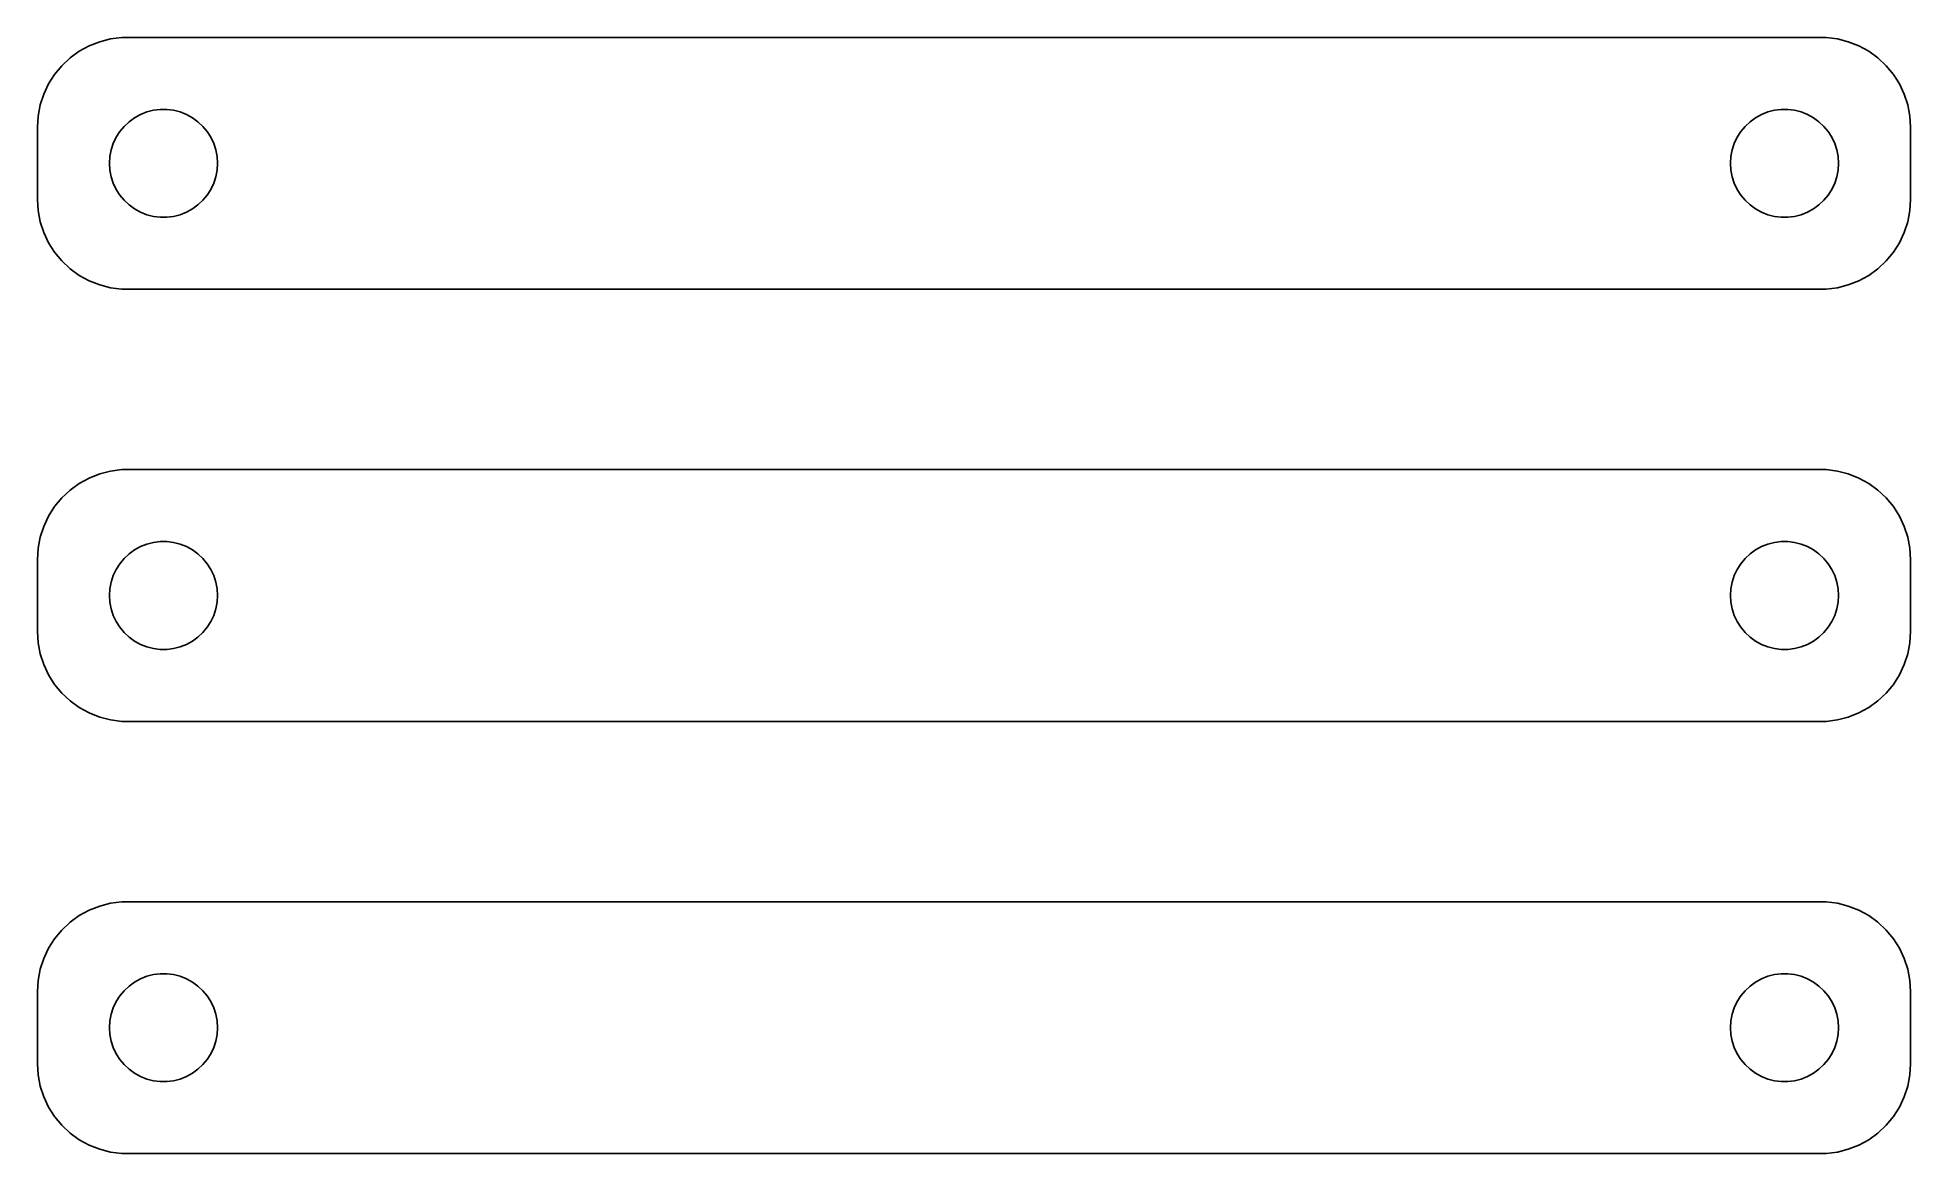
# Model space of a CAD drawing. Header units: metres. Extents: x -52 to 52, y 41 to 103.
import ezdxf

# ---------------------------------------------------------------- set-up
doc = ezdxf.new("R2010")
doc.units = ezdxf.units.M

msp = doc.modelspace()

# ---------------------------------------------------------------- linework, layer by layer
for p, q in [((-47.3139, 102.99), (-47.9369, 102.911)), ((47.3139, 102.99), (-47.3139, 102.99)), ((47.9369, 102.911), (47.3139, 102.99)), ((-49.6791, 102.222), (-50.1871, 101.853)), ((-49.1289, 102.524), (-49.6791, 102.222)), ((-48.5451, 102.755), (-49.1289, 102.524)), ((-47.9369, 102.911), (-48.5451, 102.755)), ((48.5451, 102.755), (47.9369, 102.911)), ((49.1289, 102.524), (48.5451, 102.755)), ((49.6791, 102.222), (49.1289, 102.524)), ((50.1871, 101.853), (49.6791, 102.222)), ((-51.0451, 100.939), (-51.3815, 100.409)), ((-50.6448, 101.423), (-51.0451, 100.939)), ((-50.1871, 101.853), (-50.6448, 101.423)), ((50.6448, 101.423), (50.1871, 101.853)), ((51.0451, 100.939), (50.6448, 101.423)), ((51.3815, 100.409), (51.0451, 100.939)), ((-51.6489, 99.8406), (-51.8429, 99.2434)), ((-51.3815, 100.409), (-51.6489, 99.8406)), ((51.6489, 99.8406), (51.3815, 100.409)), ((51.8429, 99.2434), (51.6489, 99.8406)), ((-51.8429, 99.2434), (-51.9606, 98.6267)), ((-46.2773, 98.7145), (-45.927, 98.8532)), ((-45.927, 98.8532), (-45.5621, 98.9469)), ((-45.5621, 98.9469), (-45.1884, 98.9941)), ((-45.1884, 98.9941), (-44.8116, 98.9941)), ((-44.8116, 98.9941), (-44.4379, 98.9469)), ((-44.4379, 98.9469), (-44.0729, 98.8532)), ((-44.0729, 98.8532), (-43.7227, 98.7145)), ((43.7227, 98.7145), (44.0729, 98.8532)), ((44.0729, 98.8532), (44.4379, 98.9469)), ((44.4379, 98.9469), (44.8116, 98.9941)), ((44.8116, 98.9941), (45.1884, 98.9941)), ((45.1884, 98.9941), (45.5621, 98.9469)), ((45.5621, 98.9469), (45.927, 98.8532)), ((45.927, 98.8532), (46.2773, 98.7145)), ((51.9606, 98.6267), (51.8429, 99.2434)), ((-51.9606, 98.6267), (-52, 98)), ((-52, 98), (-52, 94)), ((-47.6289, 97.4453), (-47.427, 97.7634)), ((-47.427, 97.7634), (-47.1869, 98.0536)), ((-47.1869, 98.0536), (-46.9123, 98.3115)), ((-46.9123, 98.3115), (-46.6075, 98.533)), ((-46.6075, 98.533), (-46.2773, 98.7145)), ((-43.7227, 98.7145), (-43.3925, 98.533)), ((-43.3925, 98.533), (-43.0877, 98.3115)), ((-43.0877, 98.3115), (-42.8131, 98.0536)), ((-42.8131, 98.0536), (-42.5729, 97.7634)), ((-42.5729, 97.7634), (-42.3711, 97.4453)), ((42.3711, 97.4453), (42.5729, 97.7634)), ((42.5729, 97.7634), (42.8131, 98.0536)), ((42.8131, 98.0536), (43.0877, 98.3115)), ((43.0877, 98.3115), (43.3925, 98.533)), ((43.3925, 98.533), (43.7227, 98.7145)), ((46.2773, 98.7145), (46.6075, 98.533)), ((46.6075, 98.533), (46.9123, 98.3115)), ((46.9123, 98.3115), (47.1869, 98.0536)), ((47.1869, 98.0536), (47.427, 97.7634)), ((47.427, 97.7634), (47.6289, 97.4453)), ((52, 98), (51.9606, 98.6267)), ((52, 94), (52, 98)), ((-47.9763, 96.376), (-47.9057, 96.7461)), ((-47.9057, 96.7461), (-47.7893, 97.1044)), ((-47.7893, 97.1044), (-47.6289, 97.4453)), ((-42.3711, 97.4453), (-42.2107, 97.1044)), ((-42.2107, 97.1044), (-42.0942, 96.7461)), ((-42.0942, 96.7461), (-42.0237, 96.376)), ((42.0237, 96.376), (42.0942, 96.7461)), ((42.0942, 96.7461), (42.2107, 97.1044)), ((42.2107, 97.1044), (42.3711, 97.4453)), ((47.6289, 97.4453), (47.7893, 97.1044)), ((47.7893, 97.1044), (47.9057, 96.7461)), ((47.9057, 96.7461), (47.9763, 96.376)), ((-48, 96), (-47.9763, 96.376)), ((-47.9763, 95.624), (-48, 96)), ((-42.0237, 96.376), (-42, 96)), ((-42, 96), (-42.0237, 95.624)), ((42, 96), (42.0237, 96.376)), ((42.0237, 95.624), (42, 96)), ((47.9763, 96.376), (48, 96)), ((48, 96), (47.9763, 95.624)), ((-47.9057, 95.2539), (-47.9763, 95.624)), ((-47.7893, 94.8956), (-47.9057, 95.2539)), ((-47.6289, 94.5547), (-47.7893, 94.8956)), ((-42.2107, 94.8956), (-42.3711, 94.5547)), ((-42.0942, 95.2539), (-42.2107, 94.8956)), ((-42.0237, 95.624), (-42.0942, 95.2539)), ((42.0942, 95.2539), (42.0237, 95.624)), ((42.2107, 94.8956), (42.0942, 95.2539)), ((42.3711, 94.5547), (42.2107, 94.8956)), ((47.7893, 94.8956), (47.6289, 94.5547)), ((47.9057, 95.2539), (47.7893, 94.8956)), ((47.9763, 95.624), (47.9057, 95.2539)), ((-52, 94), (-51.9606, 93.3733)), ((-47.427, 94.2366), (-47.6289, 94.5547)), ((-47.1869, 93.9464), (-47.427, 94.2366)), ((-46.9123, 93.6885), (-47.1869, 93.9464)), ((-46.6075, 93.467), (-46.9123, 93.6885)), ((-43.0877, 93.6885), (-43.3925, 93.467)), ((-42.8131, 93.9464), (-43.0877, 93.6885)), ((-42.5729, 94.2366), (-42.8131, 93.9464)), ((-42.3711, 94.5547), (-42.5729, 94.2366)), ((42.5729, 94.2366), (42.3711, 94.5547)), ((42.8131, 93.9464), (42.5729, 94.2366)), ((43.0877, 93.6885), (42.8131, 93.9464)), ((43.3925, 93.467), (43.0877, 93.6885)), ((46.9123, 93.6885), (46.6075, 93.467)), ((47.1869, 93.9464), (46.9123, 93.6885)), ((47.427, 94.2366), (47.1869, 93.9464)), ((47.6289, 94.5547), (47.427, 94.2366)), ((51.9606, 93.3733), (52, 94)), ((-51.9606, 93.3733), (-51.8429, 92.7566)), ((-51.8429, 92.7566), (-51.6489, 92.1594)), ((-46.2773, 93.2855), (-46.6075, 93.467)), ((-45.927, 93.1468), (-46.2773, 93.2855)), ((-45.5621, 93.0531), (-45.927, 93.1468)), ((-45.1884, 93.0059), (-45.5621, 93.0531)), ((-44.8116, 93.0059), (-45.1884, 93.0059)), ((-44.4379, 93.0531), (-44.8116, 93.0059)), ((-44.0729, 93.1468), (-44.4379, 93.0531)), ((-43.7227, 93.2855), (-44.0729, 93.1468)), ((-43.3925, 93.467), (-43.7227, 93.2855)), ((43.7227, 93.2855), (43.3925, 93.467)), ((44.0729, 93.1468), (43.7227, 93.2855)), ((44.4379, 93.0531), (44.0729, 93.1468)), ((44.8116, 93.0059), (44.4379, 93.0531)), ((45.1884, 93.0059), (44.8116, 93.0059)), ((45.5621, 93.0531), (45.1884, 93.0059)), ((45.927, 93.1468), (45.5621, 93.0531)), ((46.2773, 93.2855), (45.927, 93.1468)), ((46.6075, 93.467), (46.2773, 93.2855)), ((51.6489, 92.1594), (51.8429, 92.7566)), ((51.8429, 92.7566), (51.9606, 93.3733)), ((-51.6489, 92.1594), (-51.3815, 91.5912)), ((-51.3815, 91.5912), (-51.0451, 91.0611)), ((51.0451, 91.0611), (51.3815, 91.5912)), ((51.3815, 91.5912), (51.6489, 92.1594)), ((-51.0451, 91.0611), (-50.6448, 90.5773)), ((-50.6448, 90.5773), (-50.1871, 90.1474)), ((50.1871, 90.1474), (50.6448, 90.5773)), ((50.6448, 90.5773), (51.0451, 91.0611)), ((-50.1871, 90.1474), (-49.6791, 89.7784)), ((-49.6791, 89.7784), (-49.1289, 89.4759)), ((-49.1289, 89.4759), (-48.5451, 89.2447)), ((48.5451, 89.2447), (49.1289, 89.4759)), ((49.1289, 89.4759), (49.6791, 89.7784)), ((49.6791, 89.7784), (50.1871, 90.1474)), ((-48.5451, 89.2447), (-47.9369, 89.0886)), ((-47.9369, 89.0886), (-47.3139, 89.0099)), ((-47.3139, 89.0099), (47.3139, 89.0099)), ((47.3139, 89.0099), (47.9369, 89.0886)), ((47.9369, 89.0886), (48.5451, 89.2447)), ((-49.6791, 78.2216), (-50.1871, 77.8526)), ((-49.1289, 78.5241), (-49.6791, 78.2216)), ((-48.5451, 78.7553), (-49.1289, 78.5241)), ((-47.9369, 78.9114), (-48.5451, 78.7553)), ((-47.3139, 78.9901), (-47.9369, 78.9114)), ((47.3139, 78.9901), (-47.3139, 78.9901)), ((47.9369, 78.9114), (47.3139, 78.9901)), ((48.5451, 78.7553), (47.9369, 78.9114)), ((49.1289, 78.5241), (48.5451, 78.7553)), ((49.6791, 78.2216), (49.1289, 78.5241)), ((50.1871, 77.8526), (49.6791, 78.2216)), ((-50.6448, 77.4227), (-51.0451, 76.9389)), ((-50.1871, 77.8526), (-50.6448, 77.4227)), ((50.6448, 77.4227), (50.1871, 77.8526)), ((51.0451, 76.9389), (50.6448, 77.4227)), ((-51.3815, 76.4088), (-51.6489, 75.8406)), ((-51.0451, 76.9389), (-51.3815, 76.4088)), ((51.3815, 76.4088), (51.0451, 76.9389)), ((51.6489, 75.8406), (51.3815, 76.4088)), ((-51.8429, 75.2434), (-51.9606, 74.6267)), ((-51.6489, 75.8406), (-51.8429, 75.2434)), ((-45.927, 74.8532), (-45.5621, 74.9469)), ((-45.5621, 74.9469), (-45.1884, 74.9941)), ((-45.1884, 74.9941), (-44.8116, 74.9941)), ((-44.8116, 74.9941), (-44.4379, 74.9469)), ((-44.4379, 74.9469), (-44.0729, 74.8532)), ((44.0729, 74.8532), (44.4379, 74.9469)), ((44.4379, 74.9469), (44.8116, 74.9941)), ((44.8116, 74.9941), (45.1884, 74.9941)), ((45.1884, 74.9941), (45.5621, 74.9469)), ((45.5621, 74.9469), (45.927, 74.8532)), ((51.8429, 75.2434), (51.6489, 75.8406)), ((51.9606, 74.6267), (51.8429, 75.2434)), ((-51.9606, 74.6267), (-52, 74)), ((-52, 74), (-52, 70)), ((-47.427, 73.7634), (-47.1869, 74.0536)), ((-47.1869, 74.0536), (-46.9123, 74.3115)), ((-46.9123, 74.3115), (-46.6075, 74.533)), ((-46.6075, 74.533), (-46.2773, 74.7145)), ((-46.2773, 74.7145), (-45.927, 74.8532)), ((-44.0729, 74.8532), (-43.7227, 74.7145)), ((-43.7227, 74.7145), (-43.3925, 74.533)), ((-43.3925, 74.533), (-43.0877, 74.3115)), ((-43.0877, 74.3115), (-42.8131, 74.0536)), ((-42.8131, 74.0536), (-42.5729, 73.7634)), ((42.5729, 73.7634), (42.8131, 74.0536)), ((42.8131, 74.0536), (43.0877, 74.3115)), ((43.0877, 74.3115), (43.3925, 74.533)), ((43.3925, 74.533), (43.7227, 74.7145)), ((43.7227, 74.7145), (44.0729, 74.8532)), ((45.927, 74.8532), (46.2773, 74.7145)), ((46.2773, 74.7145), (46.6075, 74.533)), ((46.6075, 74.533), (46.9123, 74.3115)), ((46.9123, 74.3115), (47.1869, 74.0536)), ((47.1869, 74.0536), (47.427, 73.7634)), ((52, 74), (51.9606, 74.6267)), ((52, 70), (52, 74)), ((-47.9057, 72.7461), (-47.7893, 73.1044)), ((-47.7893, 73.1044), (-47.6289, 73.4453)), ((-47.6289, 73.4453), (-47.427, 73.7634)), ((-42.5729, 73.7634), (-42.3711, 73.4453)), ((-42.3711, 73.4453), (-42.2107, 73.1044)), ((-42.2107, 73.1044), (-42.0942, 72.7461)), ((42.0942, 72.7461), (42.2107, 73.1044)), ((42.2107, 73.1044), (42.3711, 73.4453)), ((42.3711, 73.4453), (42.5729, 73.7634)), ((47.427, 73.7634), (47.6289, 73.4453)), ((47.6289, 73.4453), (47.7893, 73.1044)), ((47.7893, 73.1044), (47.9057, 72.7461)), ((-48, 72), (-47.9763, 72.376)), ((-47.9763, 71.624), (-48, 72)), ((-47.9763, 72.376), (-47.9057, 72.7461)), ((-42.0942, 72.7461), (-42.0237, 72.376)), ((-42.0237, 72.376), (-42, 72)), ((-42, 72), (-42.0237, 71.624)), ((42, 72), (42.0237, 72.376)), ((42.0237, 71.624), (42, 72)), ((42.0237, 72.376), (42.0942, 72.7461)), ((47.9057, 72.7461), (47.9763, 72.376)), ((47.9763, 72.376), (48, 72)), ((48, 72), (47.9763, 71.624)), ((-47.9057, 71.2539), (-47.9763, 71.624)), ((-47.7893, 70.8956), (-47.9057, 71.2539)), ((-47.6289, 70.5547), (-47.7893, 70.8956)), ((-42.2107, 70.8956), (-42.3711, 70.5547)), ((-42.0942, 71.2539), (-42.2107, 70.8956)), ((-42.0237, 71.624), (-42.0942, 71.2539)), ((42.0942, 71.2539), (42.0237, 71.624)), ((42.2107, 70.8956), (42.0942, 71.2539)), ((42.3711, 70.5547), (42.2107, 70.8956)), ((47.7893, 70.8956), (47.6289, 70.5547)), ((47.9057, 71.2539), (47.7893, 70.8956)), ((47.9763, 71.624), (47.9057, 71.2539)), ((-52, 70), (-51.9606, 69.3733)), ((-47.427, 70.2366), (-47.6289, 70.5547)), ((-47.1869, 69.9464), (-47.427, 70.2366)), ((-46.9123, 69.6885), (-47.1869, 69.9464)), ((-46.6075, 69.467), (-46.9123, 69.6885)), ((-43.0877, 69.6885), (-43.3925, 69.467)), ((-42.8131, 69.9464), (-43.0877, 69.6885)), ((-42.5729, 70.2366), (-42.8131, 69.9464)), ((-42.3711, 70.5547), (-42.5729, 70.2366)), ((42.5729, 70.2366), (42.3711, 70.5547)), ((42.8131, 69.9464), (42.5729, 70.2366)), ((43.0877, 69.6885), (42.8131, 69.9464)), ((43.3925, 69.467), (43.0877, 69.6885)), ((46.9123, 69.6885), (46.6075, 69.467)), ((47.1869, 69.9464), (46.9123, 69.6885)), ((47.427, 70.2366), (47.1869, 69.9464)), ((47.6289, 70.5547), (47.427, 70.2366)), ((51.9606, 69.3733), (52, 70)), ((-51.9606, 69.3733), (-51.8429, 68.7566)), ((-51.8429, 68.7566), (-51.6489, 68.1594)), ((-46.2773, 69.2855), (-46.6075, 69.467)), ((-45.927, 69.1468), (-46.2773, 69.2855)), ((-45.5621, 69.0531), (-45.927, 69.1468)), ((-45.1884, 69.0059), (-45.5621, 69.0531)), ((-44.8116, 69.0059), (-45.1884, 69.0059)), ((-44.4379, 69.0531), (-44.8116, 69.0059)), ((-44.0729, 69.1468), (-44.4379, 69.0531)), ((-43.7227, 69.2855), (-44.0729, 69.1468)), ((-43.3925, 69.467), (-43.7227, 69.2855)), ((43.7227, 69.2855), (43.3925, 69.467)), ((44.0729, 69.1468), (43.7227, 69.2855)), ((44.4379, 69.0531), (44.0729, 69.1468)), ((44.8116, 69.0059), (44.4379, 69.0531)), ((45.1884, 69.0059), (44.8116, 69.0059)), ((45.5621, 69.0531), (45.1884, 69.0059)), ((45.927, 69.1468), (45.5621, 69.0531)), ((46.2773, 69.2855), (45.927, 69.1468)), ((46.6075, 69.467), (46.2773, 69.2855)), ((51.6489, 68.1594), (51.8429, 68.7566)), ((51.8429, 68.7566), (51.9606, 69.3733)), ((-51.6489, 68.1594), (-51.3815, 67.5912)), ((51.3815, 67.5912), (51.6489, 68.1594)), ((-51.3815, 67.5912), (-51.0451, 67.0611)), ((-51.0451, 67.0611), (-50.6448, 66.5773)), ((-50.6448, 66.5773), (-50.1871, 66.1474)), ((50.1871, 66.1474), (50.6448, 66.5773)), ((50.6448, 66.5773), (51.0451, 67.0611)), ((51.0451, 67.0611), (51.3815, 67.5912)), ((-50.1871, 66.1474), (-49.6791, 65.7784)), ((-49.6791, 65.7784), (-49.1289, 65.4759)), ((49.1289, 65.4759), (49.6791, 65.7784)), ((49.6791, 65.7784), (50.1871, 66.1474)), ((-49.1289, 65.4759), (-48.5451, 65.2447)), ((-48.5451, 65.2447), (-47.9369, 65.0886)), ((-47.9369, 65.0886), (-47.3139, 65.0099)), ((-47.3139, 65.0099), (47.3139, 65.0099)), ((47.3139, 65.0099), (47.9369, 65.0886)), ((47.9369, 65.0886), (48.5451, 65.2447)), ((48.5451, 65.2447), (49.1289, 65.4759)), ((-49.6791, 54.2216), (-50.1871, 53.8526)), ((-49.1289, 54.5241), (-49.6791, 54.2216)), ((-48.5451, 54.7553), (-49.1289, 54.5241)), ((-47.9369, 54.9114), (-48.5451, 54.7553)), ((-47.3139, 54.9901), (-47.9369, 54.9114)), ((47.3139, 54.9901), (-47.3139, 54.9901)), ((47.9369, 54.9114), (47.3139, 54.9901)), ((48.5451, 54.7553), (47.9369, 54.9114)), ((49.1289, 54.5241), (48.5451, 54.7553)), ((49.6791, 54.2216), (49.1289, 54.5241)), ((50.1871, 53.8526), (49.6791, 54.2216)), ((-50.6448, 53.4227), (-51.0451, 52.9389)), ((-50.1871, 53.8526), (-50.6448, 53.4227)), ((50.6448, 53.4227), (50.1871, 53.8526)), ((51.0451, 52.9389), (50.6448, 53.4227)), ((-51.3815, 52.4088), (-51.6489, 51.8406)), ((-51.0451, 52.9389), (-51.3815, 52.4088)), ((51.3815, 52.4088), (51.0451, 52.9389)), ((51.6489, 51.8406), (51.3815, 52.4088)), ((-51.8429, 51.2434), (-51.9606, 50.6267)), ((-51.6489, 51.8406), (-51.8429, 51.2434)), ((-45.5621, 50.9469), (-45.1884, 50.9941)), ((-45.1884, 50.9941), (-44.8116, 50.9941)), ((-44.8116, 50.9941), (-44.4379, 50.9469)), ((44.4379, 50.9469), (44.8116, 50.9941)), ((44.8116, 50.9941), (45.1884, 50.9941)), ((45.1884, 50.9941), (45.5621, 50.9469)), ((51.8429, 51.2434), (51.6489, 51.8406)), ((51.9606, 50.6267), (51.8429, 51.2434)), ((-51.9606, 50.6267), (-52, 50)), ((-52, 50), (-52, 46)), ((-47.427, 49.7634), (-47.1869, 50.0536)), ((-47.1869, 50.0536), (-46.9123, 50.3115)), ((-46.9123, 50.3115), (-46.6075, 50.533)), ((-46.6075, 50.533), (-46.2773, 50.7145)), ((-46.2773, 50.7145), (-45.927, 50.8532)), ((-45.927, 50.8532), (-45.5621, 50.9469)), ((-44.4379, 50.9469), (-44.0729, 50.8532)), ((-44.0729, 50.8532), (-43.7227, 50.7145)), ((-43.7227, 50.7145), (-43.3925, 50.533)), ((-43.3925, 50.533), (-43.0877, 50.3115)), ((-43.0877, 50.3115), (-42.8131, 50.0536)), ((-42.8131, 50.0536), (-42.5729, 49.7634)), ((42.5729, 49.7634), (42.8131, 50.0536)), ((42.8131, 50.0536), (43.0877, 50.3115)), ((43.0877, 50.3115), (43.3925, 50.533)), ((43.3925, 50.533), (43.7227, 50.7145)), ((43.7227, 50.7145), (44.0729, 50.8532)), ((44.0729, 50.8532), (44.4379, 50.9469)), ((45.5621, 50.9469), (45.927, 50.8532)), ((45.927, 50.8532), (46.2773, 50.7145)), ((46.2773, 50.7145), (46.6075, 50.533)), ((46.6075, 50.533), (46.9123, 50.3115)), ((46.9123, 50.3115), (47.1869, 50.0536)), ((47.1869, 50.0536), (47.427, 49.7634)), ((52, 50), (51.9606, 50.6267)), ((52, 46), (52, 50)), ((-47.9057, 48.7461), (-47.7893, 49.1044)), ((-47.7893, 49.1044), (-47.6289, 49.4453)), ((-47.6289, 49.4453), (-47.427, 49.7634)), ((-42.5729, 49.7634), (-42.3711, 49.4453)), ((-42.3711, 49.4453), (-42.2107, 49.1044)), ((-42.2107, 49.1044), (-42.0942, 48.7461)), ((42.0942, 48.7461), (42.2107, 49.1044)), ((42.2107, 49.1044), (42.3711, 49.4453)), ((42.3711, 49.4453), (42.5729, 49.7634)), ((47.427, 49.7634), (47.6289, 49.4453)), ((47.6289, 49.4453), (47.7893, 49.1044)), ((47.7893, 49.1044), (47.9057, 48.7461)), ((-48, 48), (-47.9763, 48.376)), ((-47.9763, 47.624), (-48, 48)), ((-47.9763, 48.376), (-47.9057, 48.7461)), ((-42.0942, 48.7461), (-42.0237, 48.376)), ((-42.0237, 48.376), (-42, 48)), ((-42, 48), (-42.0237, 47.624)), ((42, 48), (42.0237, 48.376)), ((42.0237, 47.624), (42, 48)), ((42.0237, 48.376), (42.0942, 48.7461)), ((47.9057, 48.7461), (47.9763, 48.376)), ((47.9763, 48.376), (48, 48)), ((48, 48), (47.9763, 47.624)), ((-47.9057, 47.2539), (-47.9763, 47.624)), ((-47.7893, 46.8956), (-47.9057, 47.2539)), ((-47.6289, 46.5547), (-47.7893, 46.8956)), ((-42.2107, 46.8956), (-42.3711, 46.5547)), ((-42.0942, 47.2539), (-42.2107, 46.8956)), ((-42.0237, 47.624), (-42.0942, 47.2539)), ((42.0942, 47.2539), (42.0237, 47.624)), ((42.2107, 46.8956), (42.0942, 47.2539)), ((42.3711, 46.5547), (42.2107, 46.8956)), ((47.7893, 46.8956), (47.6289, 46.5547)), ((47.9057, 47.2539), (47.7893, 46.8956)), ((47.9763, 47.624), (47.9057, 47.2539)), ((-52, 46), (-51.9606, 45.3733)), ((-47.427, 46.2366), (-47.6289, 46.5547)), ((-47.1869, 45.9464), (-47.427, 46.2366)), ((-46.9123, 45.6885), (-47.1869, 45.9464)), ((-42.8131, 45.9464), (-43.0877, 45.6885)), ((-42.5729, 46.2366), (-42.8131, 45.9464)), ((-42.3711, 46.5547), (-42.5729, 46.2366)), ((42.5729, 46.2366), (42.3711, 46.5547)), ((42.8131, 45.9464), (42.5729, 46.2366)), ((43.0877, 45.6885), (42.8131, 45.9464)), ((47.1869, 45.9464), (46.9123, 45.6885)), ((47.427, 46.2366), (47.1869, 45.9464)), ((47.6289, 46.5547), (47.427, 46.2366)), ((51.9606, 45.3733), (52, 46)), ((-51.9606, 45.3733), (-51.8429, 44.7566)), ((-51.8429, 44.7566), (-51.6489, 44.1594)), ((-46.6075, 45.467), (-46.9123, 45.6885)), ((-46.2773, 45.2855), (-46.6075, 45.467)), ((-45.927, 45.1468), (-46.2773, 45.2855)), ((-45.5621, 45.0531), (-45.927, 45.1468)), ((-45.1884, 45.0059), (-45.5621, 45.0531)), ((-44.8116, 45.0059), (-45.1884, 45.0059)), ((-44.4379, 45.0531), (-44.8116, 45.0059)), ((-44.0729, 45.1468), (-44.4379, 45.0531)), ((-43.7227, 45.2855), (-44.0729, 45.1468)), ((-43.3925, 45.467), (-43.7227, 45.2855)), ((-43.0877, 45.6885), (-43.3925, 45.467)), ((43.3925, 45.467), (43.0877, 45.6885)), ((43.7227, 45.2855), (43.3925, 45.467)), ((44.0729, 45.1468), (43.7227, 45.2855)), ((44.4379, 45.0531), (44.0729, 45.1468)), ((44.8116, 45.0059), (44.4379, 45.0531)), ((45.1884, 45.0059), (44.8116, 45.0059)), ((45.5621, 45.0531), (45.1884, 45.0059)), ((45.927, 45.1468), (45.5621, 45.0531)), ((46.2773, 45.2855), (45.927, 45.1468)), ((46.6075, 45.467), (46.2773, 45.2855)), ((46.9123, 45.6885), (46.6075, 45.467)), ((51.6489, 44.1594), (51.8429, 44.7566)), ((51.8429, 44.7566), (51.9606, 45.3733)), ((-51.6489, 44.1594), (-51.3815, 43.5912)), ((51.3815, 43.5912), (51.6489, 44.1594)), ((-51.3815, 43.5912), (-51.0451, 43.0611)), ((-51.0451, 43.0611), (-50.6448, 42.5773)), ((50.6448, 42.5773), (51.0451, 43.0611)), ((51.0451, 43.0611), (51.3815, 43.5912)), ((-50.6448, 42.5773), (-50.1871, 42.1474)), ((-50.1871, 42.1474), (-49.6791, 41.7784)), ((-49.6791, 41.7784), (-49.1289, 41.4759)), ((49.1289, 41.4759), (49.6791, 41.7784)), ((49.6791, 41.7784), (50.1871, 42.1474)), ((50.1871, 42.1474), (50.6448, 42.5773)), ((-49.1289, 41.4759), (-48.5451, 41.2447)), ((-48.5451, 41.2447), (-47.9369, 41.0886)), ((-47.9369, 41.0886), (-47.3139, 41.0099)), ((-47.3139, 41.0099), (47.3139, 41.0099)), ((47.3139, 41.0099), (47.9369, 41.0886)), ((47.9369, 41.0886), (48.5451, 41.2447)), ((48.5451, 41.2447), (49.1289, 41.4759))]:
    msp.add_line(p, q)

doc.saveas('drawing.dxf')
